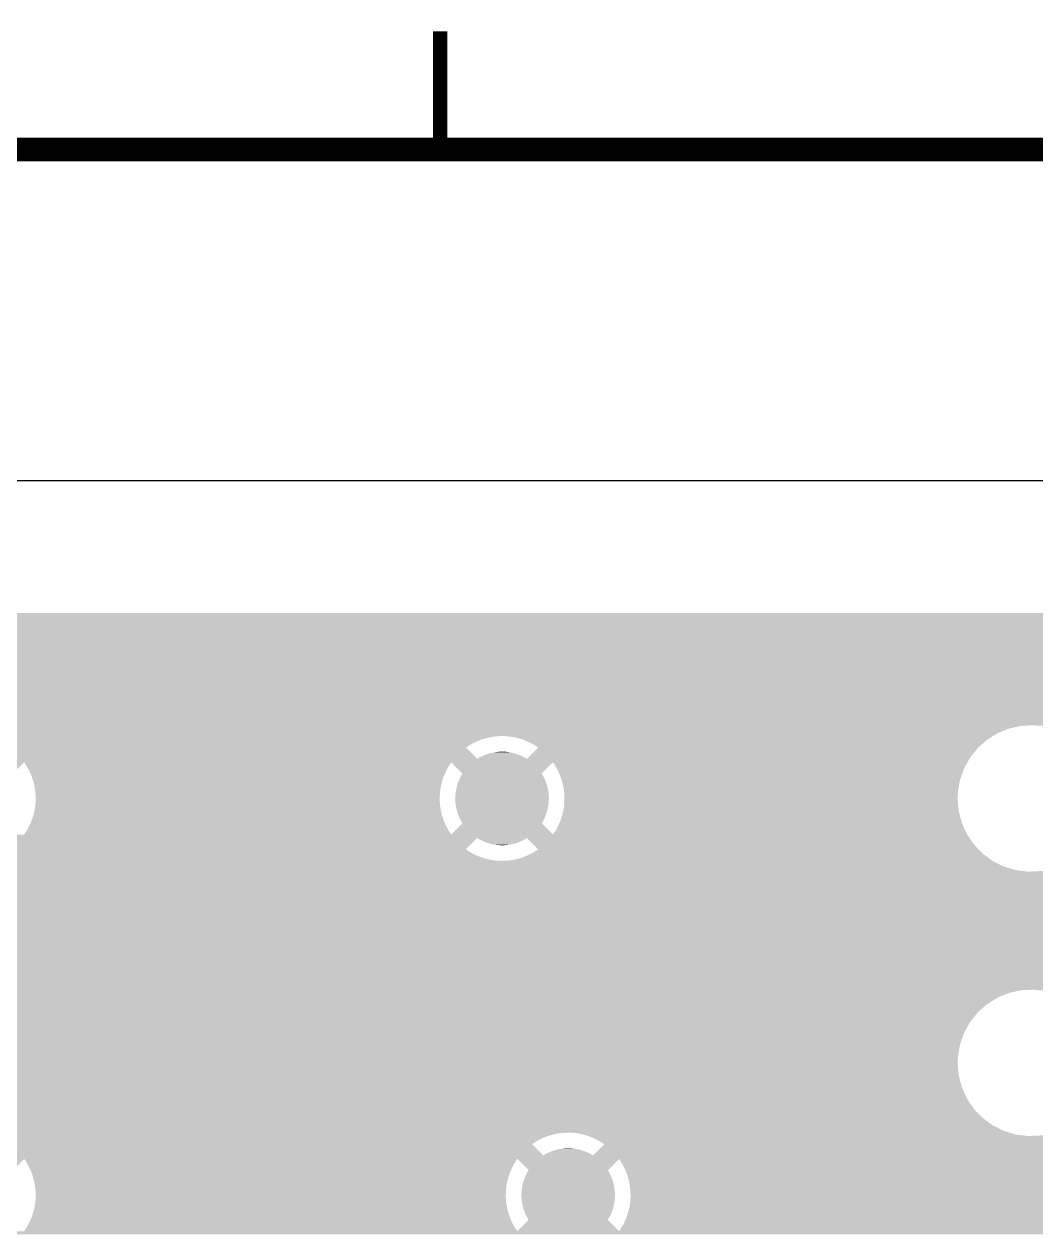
# Model space of a CAD drawing. Extents: x 295 to 953, y 10 to 290.
# Drawn here: x 531.93 to 553.32, y 262.11 to 287.65 of the extents above; entities that cross this region are included whole.
import ezdxf

# ---------------------------------------------------------------- set-up
doc = ezdxf.new("R2010")
doc.units = 0
doc.header["$LTSCALE"] = 5
doc.header["$MEASUREMENT"] = 0
doc.layers.get('0').update_dxf_attribs({"linetype": 'CONTINUOUS', "lineweight": 25})
doc.layers.add('GND1', color=7, linetype='CONTINUOUS')
doc.layers.add('테두리', color=3, linetype='CONTINUOUS')

# ---------------------------------------------------------------- blocks, each defined once
blk = doc.blocks.new('C')
at = {"layer": '테두리'}
for points, const_width in [([(63.75, 287.5), (63.75, 285)], 0.3), ([(15, 285), (15, 15), (405, 15), (405, 285), (15, 285)], 0.5)]:
    blk.add_lwpolyline(points, dxfattribs=dict(at, const_width=const_width))

msp = doc.modelspace()

# ---------------------------------------------------------------- linework, layer by layer
at = {"layer": 'GND1'}
msp.add_line((845.877, 277.997), (529.077, 277.997), dxfattribs=at)
for points in [[(528.145, 275.085), (528.447, 275.149), (846.804, 275.085), (846.502, 275.149)], [(528.447, 275.149), (528.447, 275.149), (846.502, 275.149), (846.501, 275.149)], [(528.448, 275.149), (528.758, 275.187), (846.501, 275.149), (846.191, 275.187)], [(528.758, 275.187), (528.76, 275.188), (846.191, 275.187), (846.19, 275.188)], [(528.761, 275.188), (529.133, 275.203), (846.19, 275.188), (845.821, 275.203)], [(529.133, 275.203), (529.134, 275.203), (845.821, 275.203), (845.82, 275.203)], [(527.268, 274.747), (527.539, 274.879), (847.681, 274.747), (847.41, 274.879)], [(527.539, 274.879), (527.54, 274.88), (847.41, 274.879), (847.409, 274.88)], [(527.54, 274.88), (527.832, 274.992), (847.409, 274.88), (847.117, 274.992)], [(527.832, 274.992), (527.833, 274.992), (847.117, 274.992), (847.116, 274.992)], [(527.833, 274.993), (528.144, 275.085), (847.115, 274.993), (846.805, 275.085)], [(527.833, 274.992), (527.833, 274.993), (847.116, 274.992), (847.115, 274.993)], [(528.144, 275.085), (528.145, 275.085), (846.805, 275.085), (846.804, 275.085)], [(527.001, 274.586), (527.262, 274.744), (847.952, 274.586), (847.688, 274.744)], [(527.262, 274.744), (527.263, 274.744), (847.688, 274.744), (847.687, 274.744)], [(527.263, 274.744), (527.267, 274.747), (847.687, 274.744), (847.682, 274.747)], [(527.267, 274.747), (527.268, 274.747), (847.682, 274.747), (847.681, 274.747)], [(526.576, 274.261), (526.739, 274.399), (848.372, 274.261), (848.21, 274.399)], [(526.739, 274.4), (526.747, 274.405), (848.209, 274.4), (848.203, 274.405)], [(526.739, 274.399), (526.739, 274.4), (848.21, 274.399), (848.209, 274.4)], [(526.747, 274.405), (526.748, 274.406), (848.203, 274.405), (848.203, 274.406)], [(526.748, 274.406), (527, 274.586), (848.203, 274.406), (847.953, 274.586)], [(527, 274.586), (527.001, 274.586), (847.953, 274.586), (847.952, 274.586)], [(526.282, 273.978), (526.402, 274.098), (690.425, 273.978), (690.305, 274.098)], [(526.402, 274.098), (526.416, 274.111), (690.305, 274.098), (690.325, 274.111)], [(526.416, 274.111), (526.449, 274.145), (690.325, 274.111), (690.378, 274.145)], [(526.449, 274.145), (526.478, 274.174), (690.378, 274.145), (690.434, 274.174)], [(526.478, 274.174), (526.503, 274.198), (690.434, 274.174), (690.489, 274.198)], [(526.503, 274.198), (526.504, 274.199), (690.49, 274.198), (690.491, 274.199)], [(526.503, 274.198), (526.503, 274.198), (690.489, 274.198), (690.49, 274.198)], [(526.504, 274.199), (526.528, 274.22), (690.491, 274.199), (690.55, 274.22)], [(526.528, 274.22), (526.548, 274.237), (690.55, 274.22), (690.611, 274.237)], [(526.548, 274.237), (526.563, 274.249), (690.611, 274.237), (690.672, 274.249)], [(526.563, 274.249), (526.572, 274.257), (690.672, 274.249), (690.734, 274.257)], [(526.572, 274.257), (526.576, 274.261), (690.734, 274.257), (690.797, 274.261)], [(526.121, 273.785), (526.166, 273.84), (690.034, 273.785), (690.065, 273.84)], [(526.166, 273.84), (526.21, 273.892), (690.065, 273.84), (690.1, 273.892)], [(526.21, 273.892), (526.249, 273.939), (848.741, 273.892), (848.701, 273.939)], [(526.249, 273.939), (526.282, 273.977), (690.464, 273.939), (690.425, 273.977)], [(526.282, 273.977), (526.282, 273.978), (690.425, 273.977), (690.425, 273.978)], [(525.953, 273.562), (525.988, 273.61), (689.955, 273.562), (689.966, 273.61)], [(525.988, 273.61), (526.031, 273.67), (689.966, 273.61), (689.985, 273.67)], [(526.031, 273.67), (526.073, 273.728), (689.985, 273.67), (690.007, 273.728)], [(526.073, 273.728), (526.074, 273.73), (690.007, 273.728), (690.008, 273.73)], [(526.075, 273.73), (526.121, 273.785), (690.008, 273.73), (690.034, 273.785)], [(525.75, 273.24), (525.845, 273.399), (642.267, 273.24), (642.109, 273.399)], [(525.845, 273.399), (525.853, 273.413), (642.109, 273.399), (642.128, 273.413)], [(525.853, 273.413), (525.873, 273.446), (642.128, 273.413), (642.182, 273.446)], [(525.873, 273.446), (525.888, 273.472), (642.182, 273.446), (642.231, 273.472)], [(525.888, 273.472), (525.89, 273.475), (642.231, 273.472), (642.237, 273.475)], [(525.89, 273.475), (525.909, 273.5), (642.237, 273.475), (642.295, 273.5)], [(525.909, 273.5), (525.924, 273.522), (642.295, 273.5), (642.354, 273.522)], [(525.924, 273.522), (525.936, 273.538), (642.354, 273.522), (642.414, 273.538)], [(525.936, 273.538), (525.945, 273.551), (642.414, 273.538), (642.475, 273.551)], [(525.945, 273.551), (525.951, 273.559), (642.475, 273.551), (642.538, 273.559)], [(525.951, 273.559), (525.953, 273.562), (642.538, 273.559), (642.6, 273.562)], [(525.645, 273.032), (525.67, 273.084), (627.209, 273.032), (627.729, 273.084)], [(525.67, 273.084), (525.674, 273.091), (627.729, 273.084), (628.25, 273.091)], [(525.674, 273.091), (525.698, 273.141), (641.84, 273.091), (641.868, 273.141)], [(525.698, 273.141), (525.724, 273.194), (641.868, 273.141), (641.903, 273.194)], [(525.724, 273.194), (525.731, 273.207), (689.957, 273.194), (689.954, 273.207)], [(525.731, 273.208), (525.748, 273.237), (689.954, 273.208), (689.948, 273.237)], [(525.731, 273.207), (525.731, 273.208), (689.954, 273.207), (689.954, 273.208)], [(525.748, 273.237), (525.75, 273.24), (689.948, 273.237), (689.947, 273.24)], [(525.529, 272.765), (525.551, 272.821), (552.755, 272.765), (553.012, 272.821)], [(525.551, 272.821), (525.555, 272.832), (553.012, 272.821), (553.275, 272.832)], [(525.555, 272.832), (525.589, 272.917), (626.324, 272.832), (626.628, 272.917)], [(525.589, 272.917), (525.598, 272.936), (626.63, 272.917), (626.697, 272.936)], [(525.589, 272.917), (525.589, 272.917), (626.628, 272.917), (626.63, 272.917)], [(525.598, 272.936), (525.645, 273.032), (626.697, 272.936), (627.209, 273.032)], [(553.366, 272.821), (553.275, 272.832), (558.6, 272.821), (558.863, 272.832)], [(525.468, 272.604), (525.476, 272.632), (552.411, 272.604), (552.456, 272.632)], [(525.476, 272.632), (525.49, 272.666), (552.457, 272.632), (552.512, 272.666)], [(525.476, 272.632), (525.476, 272.632), (552.456, 272.632), (552.457, 272.632)], [(525.49, 272.666), (525.529, 272.765), (552.512, 272.666), (552.755, 272.765)], [(530.906, 272.604), (530.829, 272.604), (541.996, 272.604), (542.005, 272.604)], [(530.961, 272.6), (530.906, 272.604), (541.928, 272.6), (541.996, 272.604)], [(530.982, 272.599), (530.961, 272.6), (541.916, 272.599), (541.928, 272.6)], [(531.04, 272.592), (530.982, 272.599), (541.852, 272.592), (541.916, 272.599)], [(531.059, 272.589), (531.04, 272.592), (541.839, 272.589), (541.852, 272.592)], [(531.117, 272.579), (531.059, 272.589), (541.776, 272.579), (541.839, 272.589)], [(531.134, 272.575), (531.117, 272.579), (541.763, 272.575), (541.776, 272.579)], [(531.192, 272.561), (531.134, 272.575), (541.701, 272.561), (541.763, 272.575)], [(531.209, 272.557), (531.192, 272.561), (541.688, 272.557), (541.701, 272.561)], [(542.082, 272.604), (542.005, 272.604), (552.41, 272.604), (552.411, 272.604)], [(542.158, 272.599), (542.082, 272.604), (552.402, 272.599), (552.41, 272.604)], [(542.235, 272.589), (542.158, 272.599), (552.387, 272.589), (552.402, 272.599)], [(542.31, 272.575), (542.235, 272.589), (552.365, 272.575), (552.387, 272.589)], [(542.385, 272.557), (542.31, 272.575), (552.336, 272.557), (552.365, 272.575)], [(531.266, 272.54), (531.209, 272.557), (541.628, 272.54), (541.688, 272.557)], [(531.282, 272.535), (531.266, 272.54), (541.614, 272.535), (541.628, 272.54)], [(531.339, 272.514), (531.282, 272.535), (541.556, 272.514), (541.614, 272.535)], [(531.354, 272.508), (531.339, 272.514), (541.542, 272.508), (541.556, 272.514)], [(531.409, 272.484), (531.354, 272.508), (541.485, 272.484), (541.542, 272.508)], [(531.385, 272.123), (531.623, 272.361), (541.51, 272.123), (541.272, 272.361)], [(531.424, 272.477), (531.409, 272.484), (541.472, 272.477), (541.485, 272.484)], [(531.478, 272.45), (531.424, 272.477), (541.416, 272.45), (541.472, 272.477)], [(531.493, 272.442), (531.478, 272.45), (541.403, 272.442), (541.416, 272.45)], [(531.545, 272.412), (531.493, 272.442), (541.349, 272.412), (541.403, 272.442)], [(531.559, 272.404), (531.545, 272.412), (541.337, 272.404), (541.349, 272.412)], [(531.609, 272.37), (531.559, 272.404), (541.285, 272.37), (541.337, 272.404)], [(531.623, 272.361), (531.609, 272.37), (541.272, 272.361), (541.285, 272.37)], [(542.458, 272.535), (542.385, 272.557), (552.299, 272.535), (552.336, 272.557)], [(542.477, 272.528), (542.458, 272.535), (552.288, 272.528), (552.299, 272.535)], [(542.53, 272.508), (542.477, 272.528), (552.266, 272.508), (552.288, 272.528)], [(542.6, 272.477), (542.53, 272.508), (552.231, 272.477), (552.266, 272.508)], [(542.587, 272.149), (542.792, 272.354), (551.927, 272.149), (552.091, 272.354)], [(542.669, 272.442), (542.6, 272.477), (552.192, 272.442), (552.231, 272.477)], [(542.735, 272.404), (542.669, 272.442), (552.148, 272.404), (552.192, 272.442)], [(542.799, 272.361), (542.735, 272.404), (552.099, 272.361), (552.148, 272.404)], [(542.792, 272.354), (542.799, 272.361), (552.091, 272.354), (552.099, 272.361)], [(525.331, 272.049), (525.346, 272.123), (551.871, 272.049), (551.913, 272.123)], [(541.51, 272.123), (541.548, 272.146), (542.561, 272.123), (542.522, 272.146)], [(541.548, 272.146), (541.568, 272.157), (542.522, 272.146), (542.504, 272.157)], [(541.568, 272.157), (541.607, 272.177), (542.504, 272.157), (542.463, 272.177)], [(541.607, 272.177), (541.628, 272.186), (542.463, 272.177), (542.444, 272.186)], [(541.628, 272.186), (541.668, 272.204), (542.444, 272.186), (542.402, 272.204)], [(541.668, 272.204), (541.69, 272.212), (542.402, 272.204), (542.383, 272.212)], [(541.69, 272.212), (541.73, 272.226), (542.383, 272.212), (542.339, 272.226)], [(541.73, 272.226), (541.753, 272.233), (542.339, 272.226), (542.32, 272.233)], [(541.753, 272.233), (541.794, 272.245), (542.32, 272.233), (542.275, 272.245)], [(541.794, 272.245), (541.818, 272.25), (542.275, 272.245), (542.255, 272.25)], [(541.818, 272.25), (541.859, 272.259), (542.255, 272.25), (542.209, 272.259)], [(541.859, 272.259), (541.884, 272.263), (542.209, 272.259), (542.19, 272.263)], [(541.884, 272.263), (541.925, 272.268), (542.19, 272.263), (542.142, 272.268)], [(541.925, 272.268), (541.953, 272.271), (542.142, 272.268), (542.124, 272.271)], [(541.953, 272.271), (541.991, 272.274), (542.124, 272.271), (542.071, 272.274)], [(541.991, 272.274), (542.058, 272.274), (542.071, 272.274), (542.058, 272.274)], [(542.561, 272.123), (542.587, 272.149), (551.913, 272.123), (551.927, 272.149)], [(530.022, 271.811), (529.784, 272.049), (531.697, 271.811), (531.935, 272.049)], [(531.961, 272.011), (531.935, 272.049), (540.935, 272.011), (540.96, 272.049)], [(531.977, 271.985), (531.961, 272.011), (540.918, 271.985), (540.935, 272.011)], [(532.001, 271.945), (531.977, 271.985), (540.894, 271.945), (540.918, 271.985)], [(532.016, 271.919), (532.001, 271.945), (540.879, 271.919), (540.894, 271.945)], [(532.038, 271.878), (532.016, 271.919), (540.858, 271.878), (540.879, 271.919)], [(532.051, 271.85), (532.038, 271.878), (540.844, 271.85), (540.858, 271.878)], [(532.07, 271.808), (532.051, 271.85), (540.825, 271.808), (540.844, 271.85)], [(532.082, 271.78), (532.07, 271.808), (540.813, 271.78), (540.825, 271.808)], [(541.198, 271.811), (540.96, 272.049), (542.873, 271.811), (543.111, 272.049)], [(541.187, 271.792), (541.198, 271.811), (542.885, 271.792), (542.873, 271.811)], [(543.137, 272.011), (543.111, 272.049), (551.85, 272.011), (551.871, 272.049)], [(543.177, 271.945), (543.137, 272.011), (551.814, 271.945), (551.85, 272.011)], [(543.192, 271.919), (543.177, 271.945), (551.799, 271.919), (551.814, 271.945)], [(543.214, 271.878), (543.192, 271.919), (551.785, 271.878), (551.799, 271.919)], [(543.246, 271.808), (543.214, 271.878), (551.76, 271.808), (551.785, 271.878)], [(543.275, 271.737), (543.246, 271.808), (551.736, 271.737), (551.76, 271.808)], [(532.099, 271.737), (532.082, 271.78), (540.797, 271.737), (540.813, 271.78)], [(532.108, 271.708), (532.099, 271.737), (540.786, 271.708), (540.797, 271.737)], [(532.123, 271.664), (532.108, 271.708), (540.773, 271.664), (540.786, 271.708)], [(532.131, 271.635), (532.123, 271.664), (540.764, 271.635), (540.773, 271.664)], [(532.143, 271.59), (532.131, 271.635), (540.753, 271.59), (540.764, 271.635)], [(532.149, 271.56), (532.143, 271.59), (540.746, 271.56), (540.753, 271.59)], [(532.158, 271.515), (532.149, 271.56), (540.737, 271.515), (540.746, 271.56)], [(541.071, 271.505), (541.083, 271.548), (542.999, 271.505), (542.989, 271.548)], [(541.083, 271.548), (541.088, 271.57), (542.989, 271.548), (542.982, 271.57)], [(541.088, 271.57), (541.102, 271.612), (542.982, 271.57), (542.969, 271.612)], [(541.102, 271.612), (541.109, 271.633), (542.969, 271.612), (542.961, 271.633)], [(541.109, 271.633), (541.126, 271.674), (542.961, 271.633), (542.945, 271.674)], [(541.126, 271.674), (541.135, 271.694), (542.945, 271.674), (542.936, 271.694)], [(541.135, 271.694), (541.155, 271.734), (542.936, 271.694), (542.917, 271.734)], [(541.155, 271.734), (541.164, 271.754), (542.917, 271.734), (542.906, 271.754)], [(541.164, 271.754), (541.187, 271.792), (542.906, 271.754), (542.885, 271.792)], [(543.297, 271.671), (543.275, 271.737), (551.712, 271.671), (551.736, 271.737)], [(543.299, 271.664), (543.297, 271.671), (551.711, 271.664), (551.712, 271.671)], [(543.319, 271.59), (543.299, 271.664), (551.699, 271.59), (551.711, 271.664)], [(543.334, 271.515), (543.319, 271.59), (551.686, 271.515), (551.699, 271.59)], [(532.163, 271.485), (532.158, 271.515), (540.732, 271.485), (540.737, 271.515)], [(532.169, 271.439), (532.163, 271.485), (540.726, 271.439), (540.732, 271.485)], [(532.172, 271.408), (532.169, 271.439), (540.723, 271.408), (540.726, 271.439)], [(532.176, 271.362), (532.172, 271.408), (540.72, 271.362), (540.723, 271.408)], [(532.177, 271.332), (532.176, 271.362), (540.718, 271.332), (540.72, 271.362)], [(532.178, 271.286), (532.177, 271.332), (540.717, 271.286), (540.718, 271.332)], [(532.178, 271.255), (532.178, 271.286), (540.717, 271.255), (540.717, 271.286)], [(541.046, 271.286), (541.047, 271.308), (543.025, 271.286), (543.024, 271.308)], [(541.047, 271.263), (541.046, 271.286), (543.024, 271.263), (543.025, 271.286)], [(541.047, 271.308), (541.049, 271.352), (543.024, 271.308), (543.022, 271.352)], [(541.049, 271.352), (541.05, 271.374), (543.022, 271.352), (543.02, 271.374)], [(541.05, 271.374), (541.056, 271.418), (543.02, 271.374), (543.016, 271.418)], [(541.056, 271.418), (541.059, 271.44), (543.016, 271.418), (543.012, 271.44)], [(541.059, 271.44), (541.067, 271.484), (543.012, 271.44), (543.005, 271.484)], [(541.067, 271.484), (541.071, 271.505), (543.005, 271.484), (542.999, 271.505)], [(543.345, 271.439), (543.334, 271.515), (551.673, 271.439), (551.686, 271.515)], [(543.348, 271.412), (543.345, 271.439), (551.669, 271.412), (551.673, 271.439)], [(543.352, 271.362), (543.348, 271.412), (551.667, 271.362), (551.669, 271.412)], [(543.354, 271.286), (543.352, 271.362), (551.664, 271.286), (551.667, 271.362)], [(543.354, 271.239), (543.354, 271.286), (551.668, 271.239), (551.664, 271.286)], [(532.152, 271.026), (532.163, 271.087), (540.743, 271.026), (540.732, 271.087)], [(532.163, 271.087), (532.165, 271.102), (540.732, 271.087), (540.73, 271.102)], [(532.165, 271.102), (532.173, 271.163), (540.73, 271.102), (540.723, 271.163)], [(532.173, 271.163), (532.174, 271.178), (540.723, 271.163), (540.721, 271.178)], [(532.174, 271.178), (532.178, 271.239), (540.721, 271.178), (540.718, 271.239)], [(532.178, 271.239), (532.178, 271.255), (540.718, 271.239), (540.717, 271.255)], [(541.049, 271.219), (541.047, 271.263), (543.022, 271.219), (543.024, 271.263)], [(541.051, 271.197), (541.049, 271.219), (543.021, 271.197), (543.022, 271.219)], [(541.055, 271.153), (541.051, 271.197), (543.015, 271.153), (543.021, 271.197)], [(541.059, 271.131), (541.055, 271.153), (543.012, 271.131), (543.015, 271.153)], [(541.067, 271.087), (541.059, 271.131), (543.004, 271.087), (543.012, 271.131)], [(541.072, 271.066), (541.067, 271.087), (543, 271.066), (543.004, 271.087)], [(541.082, 271.023), (541.072, 271.066), (542.989, 271.023), (543, 271.066)], [(543.328, 271.024), (543.339, 271.087), (551.686, 271.024), (551.681, 271.087)], [(543.339, 271.087), (543.349, 271.163), (551.681, 271.087), (551.674, 271.163)], [(543.349, 271.163), (543.354, 271.239), (551.674, 271.163), (551.668, 271.239)], [(532.057, 270.735), (532.082, 270.791), (540.837, 270.735), (540.813, 270.791)], [(532.082, 270.791), (532.087, 270.806), (540.813, 270.791), (540.807, 270.806)], [(532.087, 270.806), (532.109, 270.863), (540.807, 270.806), (540.787, 270.863)], [(532.109, 270.863), (532.113, 270.878), (540.787, 270.863), (540.781, 270.878)], [(532.113, 270.878), (532.131, 270.937), (540.781, 270.878), (540.764, 270.937)], [(532.131, 270.937), (532.135, 270.952), (540.764, 270.937), (540.76, 270.952)], [(532.135, 270.952), (532.149, 271.011), (540.76, 270.952), (540.746, 271.011)], [(532.149, 271.011), (532.152, 271.026), (540.746, 271.011), (540.743, 271.026)], [(541.089, 271.001), (541.082, 271.023), (542.983, 271.001), (542.989, 271.023)], [(541.102, 270.959), (541.089, 271.001), (542.969, 270.959), (542.983, 271.001)], [(541.11, 270.938), (541.102, 270.959), (542.962, 270.938), (542.969, 270.959)], [(541.126, 270.897), (541.11, 270.938), (542.945, 270.897), (542.962, 270.938)], [(541.135, 270.877), (541.126, 270.897), (542.936, 270.877), (542.945, 270.897)], [(541.154, 270.837), (541.135, 270.877), (542.917, 270.837), (542.936, 270.877)], [(541.165, 270.817), (541.154, 270.837), (542.907, 270.817), (542.917, 270.837)], [(541.186, 270.779), (541.165, 270.817), (542.884, 270.779), (542.907, 270.817)], [(541.198, 270.76), (541.186, 270.779), (542.873, 270.76), (542.884, 270.779)], [(543.249, 270.769), (543.258, 270.791), (551.752, 270.769), (551.747, 270.791)], [(543.258, 270.791), (543.285, 270.863), (551.747, 270.791), (551.728, 270.863)], [(543.285, 270.863), (543.307, 270.937), (551.728, 270.863), (551.709, 270.937)], [(543.307, 270.937), (543.325, 271.011), (551.709, 270.937), (551.689, 271.011)], [(543.325, 271.011), (543.328, 271.024), (551.689, 271.011), (551.686, 271.024)], [(525.272, 270.448), (525.272, 270.522), (551.916, 270.448), (551.866, 270.522)], [(531.935, 270.522), (531.943, 270.535), (540.96, 270.522), (540.951, 270.535)], [(531.943, 270.535), (531.978, 270.586), (540.951, 270.535), (540.918, 270.586)], [(531.978, 270.586), (531.985, 270.599), (540.918, 270.586), (540.909, 270.599)], [(531.985, 270.599), (532.016, 270.652), (540.909, 270.599), (540.879, 270.652)], [(532.016, 270.652), (532.023, 270.666), (540.879, 270.652), (540.871, 270.666)], [(532.023, 270.666), (532.051, 270.721), (540.871, 270.666), (540.844, 270.721)], [(532.051, 270.721), (532.057, 270.735), (540.844, 270.721), (540.837, 270.735)], [(540.96, 270.522), (541.198, 270.76), (543.111, 270.522), (542.873, 270.76)], [(543.111, 270.522), (543.116, 270.53), (551.866, 270.522), (551.861, 270.53)], [(543.116, 270.53), (543.154, 270.586), (551.861, 270.53), (551.835, 270.586)], [(543.154, 270.586), (543.192, 270.652), (551.835, 270.586), (551.805, 270.652)], [(543.192, 270.652), (543.227, 270.721), (551.805, 270.652), (551.774, 270.721)], [(543.227, 270.721), (543.249, 270.769), (551.774, 270.721), (551.752, 270.769)], [(531.623, 270.21), (531.385, 270.448), (541.272, 270.21), (541.51, 270.448)], [(541.549, 270.425), (541.51, 270.448), (542.523, 270.425), (542.561, 270.448)], [(541.567, 270.414), (541.549, 270.425), (542.503, 270.414), (542.523, 270.425)], [(541.608, 270.394), (541.567, 270.414), (542.464, 270.394), (542.503, 270.414)], [(541.627, 270.385), (541.608, 270.394), (542.443, 270.385), (542.464, 270.394)], [(541.669, 270.367), (541.627, 270.385), (542.403, 270.367), (542.443, 270.385)], [(541.688, 270.359), (541.669, 270.367), (542.381, 270.359), (542.403, 270.367)], [(541.732, 270.345), (541.688, 270.359), (542.341, 270.345), (542.381, 270.359)], [(541.751, 270.338), (541.732, 270.345), (542.318, 270.338), (542.341, 270.345)], [(541.796, 270.326), (541.751, 270.338), (542.277, 270.326), (542.318, 270.338)], [(541.816, 270.321), (541.796, 270.326), (542.253, 270.321), (542.277, 270.326)], [(541.862, 270.312), (541.816, 270.321), (542.212, 270.312), (542.253, 270.321)], [(541.881, 270.309), (541.862, 270.312), (542.187, 270.309), (542.212, 270.312)], [(541.929, 270.303), (541.881, 270.309), (542.146, 270.303), (542.187, 270.309)], [(541.947, 270.301), (541.929, 270.303), (542.118, 270.301), (542.146, 270.303)], [(542, 270.298), (541.947, 270.301), (542.08, 270.298), (542.118, 270.301)], [(542.013, 270.297), (542, 270.298), (542.013, 270.297), (542.08, 270.298)], [(542.697, 270.312), (542.561, 270.448), (552.008, 270.312), (551.916, 270.448)], [(542.799, 270.21), (542.697, 270.312), (552.106, 270.21), (552.008, 270.312)], [(531.132, 269.996), (531.194, 270.01), (541.761, 269.996), (541.703, 270.01)], [(531.194, 270.01), (531.207, 270.014), (541.703, 270.01), (541.686, 270.014)], [(531.207, 270.014), (531.267, 270.031), (541.686, 270.014), (541.629, 270.031)], [(531.267, 270.031), (531.281, 270.036), (541.629, 270.031), (541.613, 270.036)], [(531.281, 270.036), (531.34, 270.057), (541.613, 270.036), (541.557, 270.057)], [(531.34, 270.057), (531.353, 270.063), (541.557, 270.057), (541.541, 270.063)], [(531.353, 270.063), (531.41, 270.087), (541.541, 270.063), (541.486, 270.087)], [(531.41, 270.087), (531.424, 270.094), (541.486, 270.087), (541.471, 270.094)], [(531.424, 270.094), (531.479, 270.121), (541.471, 270.094), (541.417, 270.121)], [(531.479, 270.121), (531.492, 270.129), (541.417, 270.121), (541.402, 270.129)], [(531.492, 270.129), (531.546, 270.159), (541.402, 270.129), (541.35, 270.159)], [(531.546, 270.159), (531.558, 270.168), (541.35, 270.159), (541.336, 270.168)], [(531.558, 270.168), (531.61, 270.201), (541.336, 270.168), (541.286, 270.201)], [(531.61, 270.201), (531.623, 270.21), (541.286, 270.201), (541.272, 270.21)], [(542.295, 269.993), (542.37, 270.01), (552.366, 269.993), (552.343, 270.01)], [(542.37, 270.01), (542.443, 270.031), (552.343, 270.01), (552.314, 270.031)], [(542.443, 270.031), (542.516, 270.057), (552.314, 270.031), (552.279, 270.057)], [(542.516, 270.057), (542.586, 270.087), (552.279, 270.057), (552.238, 270.087)], [(542.586, 270.087), (542.655, 270.121), (552.238, 270.087), (552.192, 270.121)], [(542.655, 270.121), (542.657, 270.123), (552.192, 270.121), (552.19, 270.123)], [(542.657, 270.123), (542.722, 270.159), (552.19, 270.123), (552.155, 270.159)], [(542.722, 270.159), (542.786, 270.201), (552.155, 270.159), (552.115, 270.201)], [(542.786, 270.201), (542.799, 270.21), (552.115, 270.201), (552.106, 270.21)], [(525.272, 269.849), (525.272, 269.967), (552.636, 269.849), (552.401, 269.967)], [(525.272, 269.772), (525.272, 269.849), (552.888, 269.772), (552.636, 269.849)], [(525.272, 269.739), (525.272, 269.772), (553.148, 269.739), (552.888, 269.772)], [(530.89, 269.967), (530.899, 269.968), (542.066, 269.967), (541.989, 269.968)], [(530.899, 269.968), (530.967, 269.971), (541.989, 269.968), (541.934, 269.971)], [(530.967, 269.971), (530.979, 269.973), (541.934, 269.971), (541.913, 269.973)], [(530.979, 269.973), (531.043, 269.98), (541.913, 269.973), (541.855, 269.98)], [(531.043, 269.98), (531.056, 269.982), (541.855, 269.98), (541.837, 269.982)], [(531.056, 269.982), (531.119, 269.993), (541.837, 269.982), (541.778, 269.993)], [(531.119, 269.993), (531.132, 269.996), (541.778, 269.993), (541.761, 269.996)], [(542.066, 269.967), (542.143, 269.971), (552.401, 269.967), (552.395, 269.971)], [(542.143, 269.971), (542.219, 269.98), (552.395, 269.971), (552.384, 269.98)], [(542.219, 269.98), (542.295, 269.993), (552.384, 269.98), (552.366, 269.993)], [(553.148, 269.739), (553.411, 269.751), (558.736, 269.739), (558.645, 269.751)], [(525.272, 269.376), (525.272, 269.739), (622.463, 269.376), (622.635, 269.739)], [(525.272, 268.887), (525.272, 269.376), (622.28, 268.887), (622.463, 269.376)], [(525.272, 268.384), (525.272, 268.887), (622.14, 268.384), (622.28, 268.887)], [(525.272, 267.872), (525.272, 268.384), (622.043, 267.872), (622.14, 268.384)], [(525.272, 267.352), (525.272, 267.872), (621.99, 267.352), (622.043, 267.872)], [(525.272, 267.244), (525.272, 267.352), (621.987, 267.244), (621.99, 267.352)], [(525.272, 267.233), (525.272, 267.244), (553.012, 267.233), (553.275, 267.244)], [(525.272, 267.177), (525.272, 267.233), (552.755, 267.177), (553.012, 267.233)], [(553.366, 267.233), (553.275, 267.244), (558.6, 267.233), (558.863, 267.244)], [(525.272, 267.078), (525.272, 267.177), (552.512, 267.078), (552.755, 267.177)], [(525.272, 266.94), (525.272, 267.078), (552.288, 266.94), (552.512, 267.078)], [(525.272, 266.766), (525.272, 266.94), (552.091, 266.766), (552.288, 266.94)], [(525.272, 266.561), (525.272, 266.766), (551.927, 266.561), (552.091, 266.766)], [(525.272, 266.331), (525.272, 266.561), (551.799, 266.331), (551.927, 266.561)], [(525.272, 266.083), (525.272, 266.331), (551.712, 266.083), (551.799, 266.331)], [(525.272, 265.824), (525.272, 266.083), (551.669, 265.824), (551.712, 266.083)], [(525.272, 265.698), (525.272, 265.824), (551.664, 265.698), (551.669, 265.824)], [(525.272, 265.436), (525.272, 265.698), (551.686, 265.436), (551.664, 265.698)], [(525.272, 265.181), (525.272, 265.436), (551.752, 265.181), (551.686, 265.436)], [(525.272, 264.942), (525.272, 265.181), (551.861, 264.942), (551.752, 265.181)], [(525.272, 264.724), (525.272, 264.942), (552.008, 264.724), (551.861, 264.942)], [(525.272, 264.535), (525.272, 264.724), (552.19, 264.535), (552.008, 264.724)], [(525.272, 264.379), (525.272, 264.535), (552.401, 264.379), (552.19, 264.535)], [(525.272, 264.261), (525.272, 264.379), (552.636, 264.261), (552.401, 264.379)], [(525.272, 264.222), (525.272, 264.261), (552.763, 264.222), (552.636, 264.261)], [(530.906, 264.222), (530.829, 264.222), (543.393, 264.222), (543.402, 264.222)], [(530.961, 264.218), (530.906, 264.222), (543.325, 264.218), (543.393, 264.222)], [(530.982, 264.217), (530.961, 264.218), (543.313, 264.217), (543.325, 264.218)], [(531.04, 264.21), (530.982, 264.217), (543.249, 264.21), (543.313, 264.217)], [(531.059, 264.207), (531.04, 264.21), (543.236, 264.207), (543.249, 264.21)], [(531.117, 264.197), (531.059, 264.207), (543.173, 264.197), (543.236, 264.207)], [(531.134, 264.193), (531.117, 264.197), (543.16, 264.193), (543.173, 264.197)], [(531.192, 264.179), (531.134, 264.193), (543.098, 264.179), (543.16, 264.193)], [(531.209, 264.175), (531.192, 264.179), (543.085, 264.175), (543.098, 264.179)], [(531.266, 264.158), (531.209, 264.175), (543.025, 264.158), (543.085, 264.175)], [(531.282, 264.153), (531.266, 264.158), (543.011, 264.153), (543.025, 264.158)], [(531.339, 264.132), (531.282, 264.153), (542.953, 264.132), (543.011, 264.153)], [(531.354, 264.126), (531.339, 264.132), (542.939, 264.126), (542.953, 264.132)], [(543.479, 264.222), (543.402, 264.222), (552.764, 264.222), (552.763, 264.222)], [(543.555, 264.217), (543.479, 264.222), (552.781, 264.217), (552.764, 264.222)], [(543.632, 264.207), (543.555, 264.217), (552.811, 264.207), (552.781, 264.217)], [(543.707, 264.193), (543.632, 264.207), (552.857, 264.193), (552.811, 264.207)], [(543.746, 264.184), (543.707, 264.193), (552.888, 264.184), (552.857, 264.193)], [(543.782, 264.175), (543.746, 264.184), (552.956, 264.175), (552.888, 264.184)], [(543.855, 264.153), (543.782, 264.175), (553.134, 264.153), (552.956, 264.175)], [(543.86, 264.151), (543.855, 264.153), (553.148, 264.151), (553.134, 264.153)], [(543.927, 264.126), (543.86, 264.151), (622.705, 264.126), (622.693, 264.151)], [(553.148, 264.151), (553.411, 264.163), (558.736, 264.151), (558.645, 264.163)], [(531.409, 264.102), (531.354, 264.126), (542.882, 264.102), (542.939, 264.126)], [(531.385, 263.741), (531.623, 263.979), (542.907, 263.741), (542.669, 263.979)], [(531.424, 264.095), (531.409, 264.102), (542.869, 264.095), (542.882, 264.102)], [(531.478, 264.068), (531.424, 264.095), (542.813, 264.068), (542.869, 264.095)], [(531.493, 264.06), (531.478, 264.068), (542.8, 264.06), (542.813, 264.068)], [(531.545, 264.03), (531.493, 264.06), (542.746, 264.03), (542.8, 264.06)], [(531.559, 264.022), (531.545, 264.03), (542.734, 264.022), (542.746, 264.03)], [(531.609, 263.988), (531.559, 264.022), (542.682, 263.988), (542.734, 264.022)], [(531.623, 263.979), (531.609, 263.988), (542.669, 263.979), (542.682, 263.988)], [(543.215, 263.868), (543.256, 263.877), (543.652, 263.868), (543.606, 263.877)], [(543.256, 263.877), (543.281, 263.881), (543.606, 263.877), (543.587, 263.881)], [(543.281, 263.881), (543.322, 263.886), (543.587, 263.881), (543.539, 263.886)], [(543.322, 263.886), (543.35, 263.889), (543.539, 263.886), (543.521, 263.889)], [(543.35, 263.889), (543.388, 263.892), (543.521, 263.889), (543.468, 263.892)], [(543.388, 263.892), (543.455, 263.892), (543.468, 263.892), (543.455, 263.892)], [(543.997, 264.095), (543.927, 264.126), (622.721, 264.095), (622.705, 264.126)], [(543.958, 263.741), (544.196, 263.979), (622.931, 263.741), (622.783, 263.979)], [(544.066, 264.06), (543.997, 264.095), (622.739, 264.06), (622.721, 264.095)], [(544.132, 264.022), (544.066, 264.06), (622.758, 264.022), (622.739, 264.06)], [(544.159, 264.004), (544.132, 264.022), (622.768, 264.004), (622.758, 264.022)], [(544.196, 263.979), (544.159, 264.004), (622.783, 263.979), (622.768, 264.004)], [(525.272, 263.667), (525.272, 263.741), (622.977, 263.667), (622.931, 263.741)], [(530.022, 263.429), (529.784, 263.667), (531.697, 263.429), (531.935, 263.667)], [(531.961, 263.629), (531.935, 263.667), (542.332, 263.629), (542.357, 263.667)], [(531.977, 263.603), (531.961, 263.629), (542.315, 263.603), (542.332, 263.629)], [(542.595, 263.429), (542.357, 263.667), (544.27, 263.429), (544.508, 263.667)], [(542.907, 263.741), (542.945, 263.764), (543.958, 263.741), (543.919, 263.764)], [(542.945, 263.764), (542.965, 263.775), (543.919, 263.764), (543.901, 263.775)], [(542.965, 263.775), (543.004, 263.795), (543.901, 263.775), (543.86, 263.795)], [(543.004, 263.795), (543.025, 263.804), (543.86, 263.795), (543.841, 263.804)], [(543.025, 263.804), (543.065, 263.822), (543.841, 263.804), (543.799, 263.822)], [(543.065, 263.822), (543.087, 263.83), (543.799, 263.822), (543.78, 263.83)], [(543.087, 263.83), (543.127, 263.844), (543.78, 263.83), (543.736, 263.844)], [(543.127, 263.844), (543.15, 263.851), (543.736, 263.844), (543.717, 263.851)], [(543.15, 263.851), (543.191, 263.863), (543.717, 263.851), (543.672, 263.863)], [(543.191, 263.863), (543.215, 263.868), (543.672, 263.863), (543.652, 263.868)], [(544.534, 263.629), (544.508, 263.667), (623.001, 263.629), (622.977, 263.667)], [(544.574, 263.563), (544.534, 263.629), (623.042, 263.563), (623.001, 263.629)], [(532.001, 263.563), (531.977, 263.603), (542.291, 263.563), (542.315, 263.603)], [(532.016, 263.537), (532.001, 263.563), (542.276, 263.537), (542.291, 263.563)], [(532.038, 263.496), (532.016, 263.537), (542.255, 263.496), (542.276, 263.537)], [(532.051, 263.468), (532.038, 263.496), (542.241, 263.468), (542.255, 263.496)], [(532.07, 263.426), (532.051, 263.468), (542.222, 263.426), (542.241, 263.468)], [(532.082, 263.398), (532.07, 263.426), (542.21, 263.398), (542.222, 263.426)], [(532.099, 263.355), (532.082, 263.398), (542.194, 263.355), (542.21, 263.398)], [(542.552, 263.352), (542.561, 263.372), (544.314, 263.352), (544.303, 263.372)], [(542.561, 263.372), (542.584, 263.41), (544.303, 263.372), (544.282, 263.41)], [(542.584, 263.41), (542.595, 263.429), (544.282, 263.41), (544.27, 263.429)], [(544.576, 263.561), (544.574, 263.563), (623.043, 263.561), (623.042, 263.563)], [(544.611, 263.496), (544.576, 263.561), (623.092, 263.496), (623.043, 263.561)], [(544.643, 263.426), (544.611, 263.496), (623.144, 263.426), (623.092, 263.496)], [(544.672, 263.355), (544.643, 263.426), (623.197, 263.355), (623.144, 263.426)], [(532.108, 263.326), (532.099, 263.355), (542.183, 263.326), (542.194, 263.355)], [(532.123, 263.282), (532.108, 263.326), (542.17, 263.282), (542.183, 263.326)], [(532.131, 263.253), (532.123, 263.282), (542.161, 263.253), (542.17, 263.282)], [(532.143, 263.208), (532.131, 263.253), (542.15, 263.208), (542.161, 263.253)], [(532.149, 263.178), (532.143, 263.208), (542.143, 263.178), (542.15, 263.208)], [(532.158, 263.133), (532.149, 263.178), (542.134, 263.133), (542.143, 263.178)], [(532.163, 263.103), (532.158, 263.133), (542.129, 263.103), (542.134, 263.133)], [(542.464, 263.102), (542.468, 263.123), (544.402, 263.102), (544.396, 263.123)], [(542.468, 263.123), (542.48, 263.166), (544.396, 263.123), (544.386, 263.166)], [(542.48, 263.166), (542.485, 263.188), (544.386, 263.166), (544.379, 263.188)], [(542.485, 263.188), (542.499, 263.23), (544.379, 263.188), (544.366, 263.23)], [(542.499, 263.23), (542.506, 263.251), (544.366, 263.23), (544.358, 263.251)], [(542.506, 263.251), (542.523, 263.292), (544.358, 263.251), (544.342, 263.292)], [(542.523, 263.292), (542.532, 263.312), (544.342, 263.292), (544.333, 263.312)], [(542.532, 263.312), (542.552, 263.352), (544.333, 263.312), (544.314, 263.352)], [(544.696, 263.282), (544.672, 263.355), (623.252, 263.282), (623.197, 263.355)], [(544.716, 263.208), (544.696, 263.282), (623.307, 263.208), (623.252, 263.282)], [(544.729, 263.143), (544.716, 263.208), (623.356, 263.143), (623.307, 263.208)], [(544.731, 263.133), (544.729, 263.143), (623.365, 263.133), (623.356, 263.143)], [(544.742, 263.057), (544.731, 263.133), (623.433, 263.057), (623.365, 263.133)], [(532.169, 263.057), (532.163, 263.103), (542.123, 263.057), (542.129, 263.103)], [(532.172, 263.026), (532.169, 263.057), (542.12, 263.026), (542.123, 263.057)], [(532.176, 262.98), (532.172, 263.026), (542.117, 262.98), (542.12, 263.026)], [(532.174, 262.796), (532.178, 262.857), (542.118, 262.796), (542.115, 262.857)], [(532.177, 262.95), (532.176, 262.98), (542.115, 262.95), (542.117, 262.98)], [(532.178, 262.904), (532.177, 262.95), (542.114, 262.904), (542.115, 262.95)], [(532.178, 262.873), (532.178, 262.904), (542.114, 262.873), (542.114, 262.904)], [(532.178, 262.857), (532.178, 262.873), (542.115, 262.857), (542.114, 262.873)], [(542.443, 262.904), (542.444, 262.926), (544.422, 262.904), (544.421, 262.926)], [(542.444, 262.881), (542.443, 262.904), (544.421, 262.881), (544.422, 262.904)], [(542.444, 262.926), (542.446, 262.97), (544.421, 262.926), (544.419, 262.97)], [(542.446, 262.837), (542.444, 262.881), (544.419, 262.837), (544.421, 262.881)], [(542.446, 262.97), (542.447, 262.992), (544.419, 262.97), (544.417, 262.992)], [(542.447, 262.992), (542.453, 263.036), (544.417, 262.992), (544.413, 263.036)], [(542.453, 263.036), (542.456, 263.058), (544.413, 263.036), (544.409, 263.058)], [(542.456, 263.058), (542.464, 263.102), (544.409, 263.058), (544.402, 263.102)], [(544.749, 262.98), (544.742, 263.057), (623.501, 262.98), (623.433, 263.057)], [(544.746, 262.781), (544.751, 262.857), (623.679, 262.781), (623.611, 262.857)], [(544.751, 262.904), (544.749, 262.98), (623.569, 262.904), (623.501, 262.98)], [(544.751, 262.857), (544.751, 262.904), (623.611, 262.857), (623.569, 262.904)], [(532.135, 262.57), (532.149, 262.629), (542.157, 262.57), (542.143, 262.629)], [(532.149, 262.629), (532.152, 262.644), (542.143, 262.629), (542.14, 262.644)], [(532.152, 262.644), (532.163, 262.705), (542.14, 262.644), (542.129, 262.705)], [(532.163, 262.705), (532.165, 262.72), (542.129, 262.705), (542.127, 262.72)], [(532.165, 262.72), (532.173, 262.781), (542.127, 262.72), (542.12, 262.781)], [(532.173, 262.781), (532.174, 262.796), (542.12, 262.781), (542.118, 262.796)], [(542.448, 262.815), (542.446, 262.837), (544.418, 262.815), (544.419, 262.837)], [(542.452, 262.771), (542.448, 262.815), (544.412, 262.771), (544.418, 262.815)], [(542.456, 262.749), (542.452, 262.771), (544.409, 262.749), (544.412, 262.771)], [(542.464, 262.705), (542.456, 262.749), (544.401, 262.705), (544.409, 262.749)], [(542.469, 262.684), (542.464, 262.705), (544.397, 262.684), (544.401, 262.705)], [(542.479, 262.641), (542.469, 262.684), (544.386, 262.641), (544.397, 262.684)], [(542.486, 262.619), (542.479, 262.641), (544.38, 262.619), (544.386, 262.641)], [(542.499, 262.577), (542.486, 262.619), (544.366, 262.577), (544.38, 262.619)], [(544.704, 262.555), (544.722, 262.629), (623.914, 262.555), (623.835, 262.629)], [(544.722, 262.629), (544.736, 262.705), (623.835, 262.629), (623.755, 262.705)], [(544.736, 262.705), (544.742, 262.754), (623.755, 262.705), (623.703, 262.754)], [(544.742, 262.754), (544.746, 262.781), (623.703, 262.754), (623.679, 262.781)], [(532.051, 262.339), (532.057, 262.353), (542.241, 262.339), (542.234, 262.353)], [(532.057, 262.353), (532.082, 262.409), (542.234, 262.353), (542.21, 262.409)], [(532.082, 262.409), (532.087, 262.424), (542.21, 262.409), (542.204, 262.424)], [(532.087, 262.424), (532.109, 262.481), (542.204, 262.424), (542.184, 262.481)], [(532.109, 262.481), (532.113, 262.496), (542.184, 262.481), (542.178, 262.496)], [(532.113, 262.496), (532.131, 262.555), (542.178, 262.496), (542.161, 262.555)], [(532.131, 262.555), (532.135, 262.57), (542.161, 262.555), (542.157, 262.57)], [(542.357, 262.14), (542.595, 262.378), (544.508, 262.14), (544.27, 262.378)], [(542.507, 262.556), (542.499, 262.577), (544.359, 262.556), (544.366, 262.577)], [(542.523, 262.515), (542.507, 262.556), (544.342, 262.515), (544.359, 262.556)], [(542.532, 262.495), (542.523, 262.515), (544.333, 262.495), (544.342, 262.515)], [(542.551, 262.455), (542.532, 262.495), (544.314, 262.455), (544.333, 262.495)], [(542.562, 262.435), (542.551, 262.455), (544.304, 262.435), (544.314, 262.455)], [(542.583, 262.397), (542.562, 262.435), (544.281, 262.397), (544.304, 262.435)], [(542.595, 262.378), (542.583, 262.397), (544.27, 262.378), (544.281, 262.397)], [(544.624, 262.339), (544.649, 262.395), (624.153, 262.339), (624.082, 262.395)], [(544.649, 262.395), (544.655, 262.409), (624.082, 262.395), (624.068, 262.409)], [(544.655, 262.409), (544.682, 262.481), (624.068, 262.409), (623.991, 262.481)], [(544.682, 262.481), (544.704, 262.555), (623.991, 262.481), (623.914, 262.555)], [(525.272, 262.071), (525.272, 262.14), (624.491, 262.071), (624.403, 262.14)], [(531.935, 262.14), (531.943, 262.153), (542.357, 262.14), (542.348, 262.153)], [(531.943, 262.153), (531.978, 262.204), (542.348, 262.153), (542.315, 262.204)], [(531.978, 262.204), (531.985, 262.217), (542.315, 262.204), (542.306, 262.217)], [(531.985, 262.217), (532.016, 262.27), (542.306, 262.217), (542.276, 262.27)], [(532.016, 262.27), (532.023, 262.284), (542.276, 262.27), (542.268, 262.284)], [(532.023, 262.284), (532.051, 262.339), (542.268, 262.284), (542.241, 262.339)], [(544.508, 262.14), (544.551, 262.204), (624.403, 262.14), (624.323, 262.204)], [(544.551, 262.204), (544.589, 262.27), (624.323, 262.204), (624.239, 262.27)], [(544.589, 262.27), (544.624, 262.339), (624.239, 262.27), (624.153, 262.339)]]:
    msp.add_solid(points, dxfattribs=at)

# ---------------------------------------------------------------- block references
msp.add_blockref('C', (476.978, 0))

doc.saveas('drawing.dxf')
